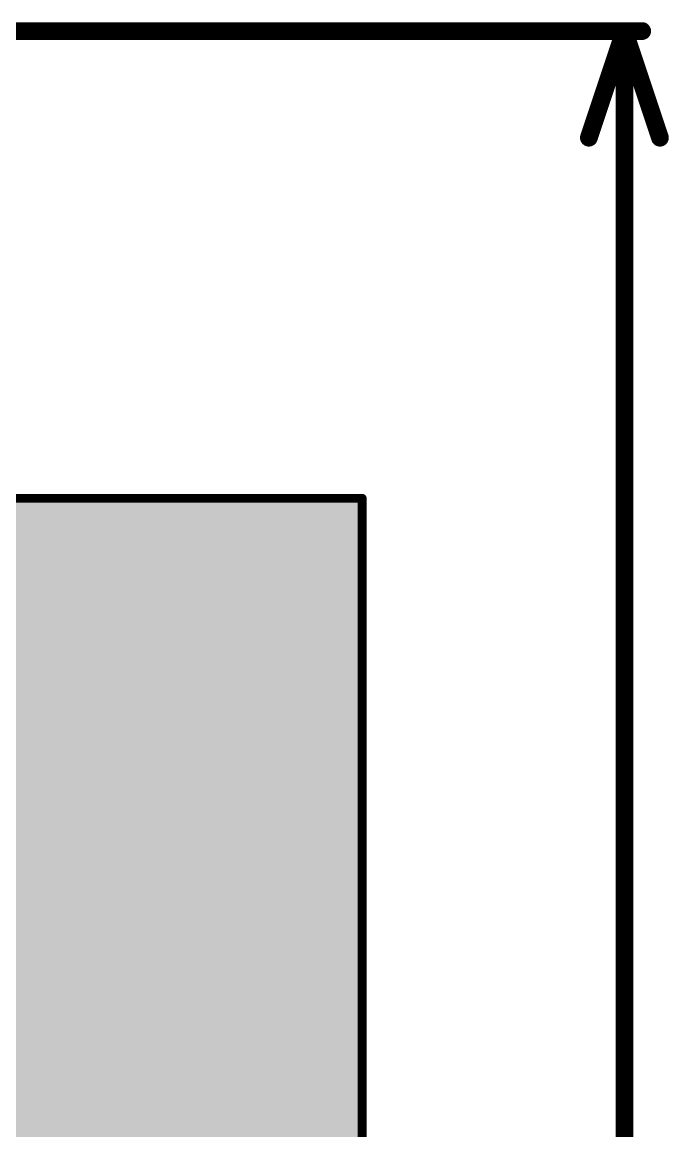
# Model space of a CAD drawing. Header units: inches. Extents: x -0.5 to 14, y -0.2 to 4.7.
# Drawn here: x 1.326 to 1.69, y 1.108 to 1.732 of the extents above; entities that cross this region are included whole.
import ezdxf

# ---------------------------------------------------------------- set-up
doc = ezdxf.new("R2010")
doc.units = ezdxf.units.IN
doc.header["$MEASUREMENT"] = 0
for name, color, linetype in [('Dimensions', 6, 'Continuous'), ('Keep-Out Layer', 6, 'Continuous'), ('Top Overlay', 2, 'Continuous')]:
    doc.layers.add(name, color=color, linetype=linetype)

# ---------------------------------------------------------------- blocks, each defined once
blk = doc.blocks.new('41_SMD_M______21')
at = {"layer": 'Keep-Out Layer'}
blk.add_hatch(color=6, dxfattribs=at).paths.add_polyline_path([(-0.356, 0.40497), (0.356, 0.40497), (0.356, 0.64497), (-0.356, 0.64497)])
at = {"layer": 'Top Overlay'}
for points in [[(-0.302, 0.46202), (-0.274, 0.46202), (-0.274, 0.62602), (-0.302, 0.62602)], [(-0.302, 0.60502), (-0.205, 0.60502), (-0.205, 0.62602), (-0.302, 0.62602)], [(-0.205, 0.62602), (-0.233, 0.62602), (-0.233, 0.46202), (-0.205, 0.46202)], [(-0.208, 0.60502), (-0.108, 0.60502), (-0.108, 0.62602), (-0.208, 0.62602)], [(-0.108, 0.52602), (-0.108, 0.62602), (-0.129, 0.62602), (-0.129, 0.52602)], [(-0.029, 0.52602), (-0.029, 0.62602), (-0.05, 0.62602), (-0.05, 0.52602)], [(-0.05, 0.60502), (0.05, 0.60502), (0.05, 0.62602), (-0.05, 0.62602)], [(-0.129, 0.52602), (-0.029, 0.52602), (-0.029, 0.54702), (-0.129, 0.54702)]]:
    blk.add_hatch(color=2, dxfattribs=at).paths.add_polyline_path(points)
for points in [[(-0.35809, 0.64701, 0.005, 0.005, 0), (0.35791, 0.64701, 0.005, 0.005, 0)], [(-0.35809, 0.40331, 0.005, 0.005, 0), (-0.35809, 0.64701, 0.005, 0.005, 0)]]:
    blk.add_lwpolyline(points, format="xyseb", dxfattribs=at)
blk.add_lwpolyline([(-0.35934, 0.64701, 0.0025, 0.0025, 1), (-0.35684, 0.64701, 0.0025, 0.0025, 1)], format="xyseb", close=True, dxfattribs=at)
blk.add_lwpolyline([(-0.35934, 0.64701, 0.0025, 0.0025, 1), (-0.35684, 0.64701, 0.0025, 0.0025, 1)], format="xyseb", close=True, dxfattribs=at)

msp = doc.modelspace()

# ---------------------------------------------------------------- linework, layer by layer
at = {"layer": 'Dimensions'}
for points in [[(1.25689, 1.72677, 0.01, 0.01, 0), (1.675, 1.72677, 0.01, 0.01, 0)], [(1.645, 1.66677, 0.01, 0.01, 0), (1.665, 1.72677, 0.01, 0.01, 0)], [(1.665, 1.72677, 0.01, 0.01, 0), (1.685, 1.66677, 0.01, 0.01, 0)], [(1.665, 0.99926, 0.01, 0.01, 0), (1.665, 1.72677, 0.01, 0.01, 0)]]:
    msp.add_lwpolyline(points, format="xyseb", dxfattribs=at)
for points in [[(1.6625, 1.72677, 0.005, 0.005, 1), (1.6675, 1.72677, 0.005, 0.005, 1)], [(1.6625, 1.72677, 0.005, 0.005, 1), (1.6675, 1.72677, 0.005, 0.005, 1)], [(1.6625, 1.72677, 0.005, 0.005, 1), (1.6675, 1.72677, 0.005, 0.005, 1)], [(1.6725, 1.72677, 0.005, 0.005, 1), (1.6775, 1.72677, 0.005, 0.005, 1)], [(1.6425, 1.66677, 0.005, 0.005, 1), (1.6475, 1.66677, 0.005, 0.005, 1)], [(1.6825, 1.66677, 0.005, 0.005, 1), (1.6875, 1.66677, 0.005, 0.005, 1)]]:
    msp.add_lwpolyline(points, format="xyseb", close=True, dxfattribs=at)

# ---------------------------------------------------------------- block references
at = {"rotation": 270}
msp.add_blockref('41_SMD_M______21', (0.87039, 1.10579), dxfattribs=at)

doc.saveas('drawing.dxf')
